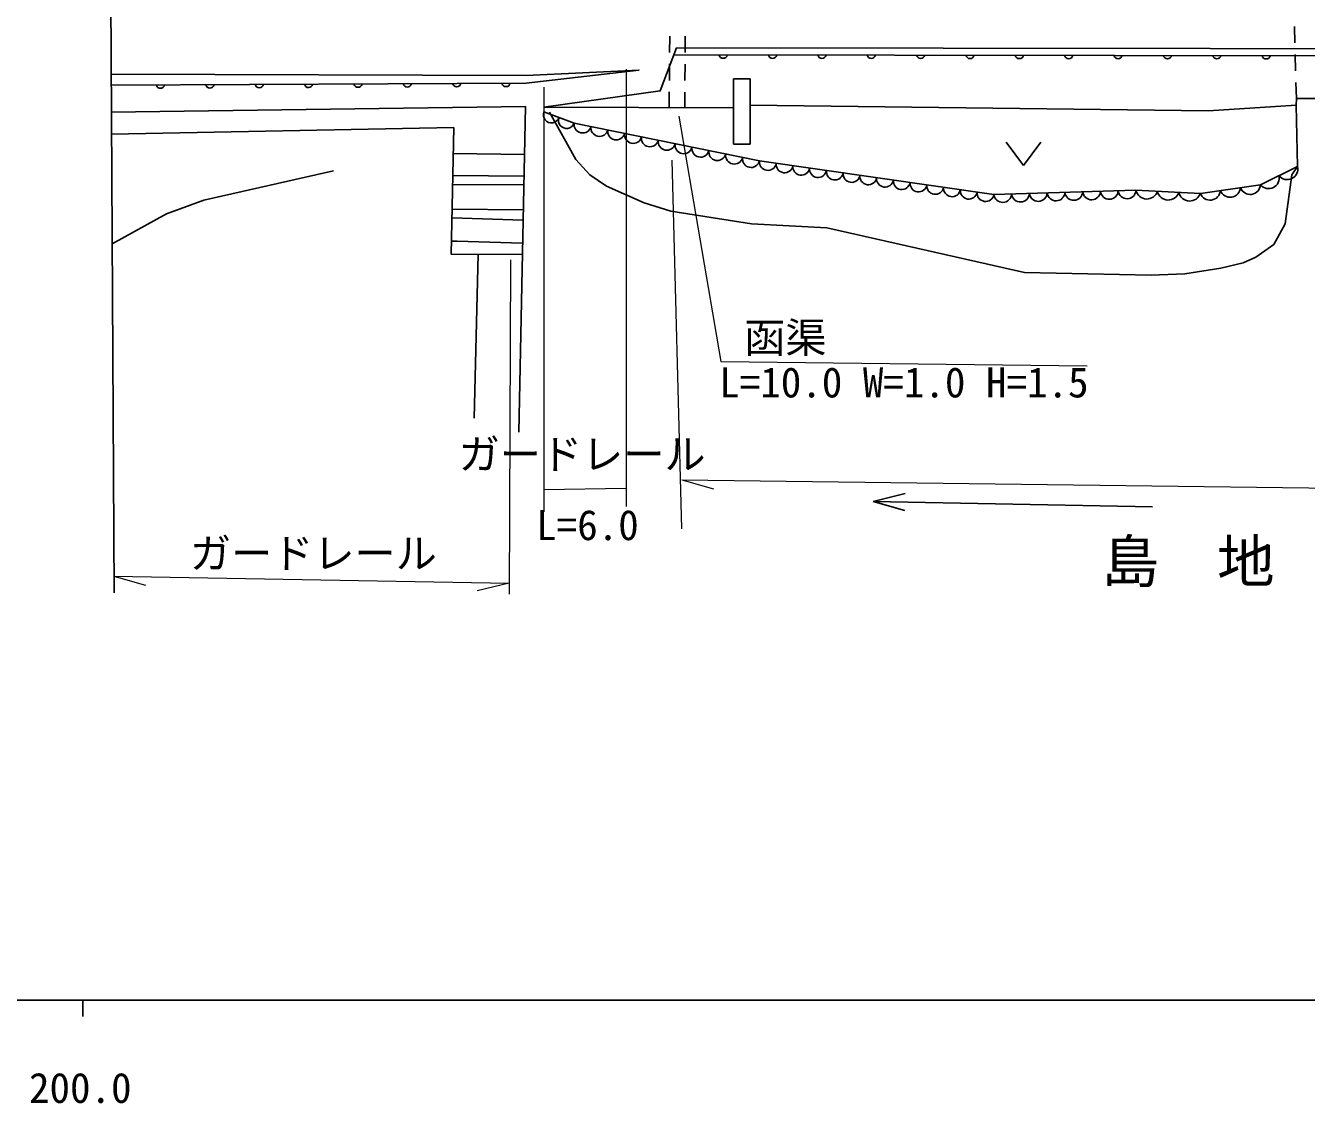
# Model space of a CAD drawing. Units: millimetres, scale not verified. Extents: x 40000 to 680000, y 20000 to 380000.
# Drawn here: x 264522 to 342362, y 198715 to 264237 of the extents above; entities that cross this region are included whole.
import ezdxf
from ezdxf.enums import TextEntityAlignment as Align

# ---------------------------------------------------------------- set-up
doc = ezdxf.new("R2010")
doc.units = ezdxf.units.MM
doc.header["$LTSCALE"] = 1000
for name, color, linetype, lineweight in [('M-BGD', 7, 'Continuous', 25), ('M-BMK-SRVR', 3, 'Continuous', 25), ('M-STR-HTXT', 7, 'Continuous', 13), ('M-TTL-BAND', 7, 'Continuous', 25)]:
    doc.layers.add(name, color=color, linetype=linetype, lineweight=lineweight)
doc.styles.add('ＭＳ ゴシック', font='')
doc.styles.get('ＭＳ ゴシック').set_extended_font_data('MS Gothic')

msp = doc.modelspace()

# ---------------------------------------------------------------- linework, layer by layer
at = {"layer": 'M-BGD'}
for p, q in [((341634, 264181), (341661, 263181)), ((303665, 263605), (303659, 262605)), ((304607, 263593), (304602, 262593)), ((303919, 262453), (482327, 262241)), ((341680, 262481), (341707, 261482)), ((303655, 261905), (303648, 260905)), ((304599, 261893), (304594, 260893)), ((308552, 260999), (307536, 260999)), ((307536, 260999), (307536, 257020)), ((308552, 257020), (308552, 260999)), ((341726, 260782), (341752, 259802)), ((269722, 260614), (294945, 260732)), ((303644, 260205), (303638, 259252)), ((304591, 260193), (304586, 259250)), ((308552, 259391), (336407, 259052)), ((336407, 259052), (341741, 259391)), ((341741, 259391), (341826, 255665)), ((297968, 256089), (296360, 258967)), ((307536, 257020), (308552, 257020)), ((324122, 257142), (325172, 255742)), ((325172, 255742), (326222, 257142)), ((290513, 256453), (294840, 256409)), ((275362, 253633), (283236, 255411)), ((298815, 255157), (297968, 256089)), ((341826, 255665), (341487, 255157)), ((290475, 254583), (294802, 254565)), ((290486, 255129), (294813, 255093)), ((299831, 254480), (298815, 255157)), ((341487, 255157), (341064, 252194)), ((302117, 253464), (299831, 254480)), ((273076, 252787), (275362, 253633)), ((290444, 253075), (294771, 253039)), ((303726, 252956), (302117, 253464)), ((273076, 252787), (269777, 250972)), ((308636, 252194), (303726, 252956)), ((313208, 251940), (308636, 252194)), ((325231, 249231), (313208, 251940)), ((341064, 252194), (340386, 250924)), ((340386, 250924), (339286, 250162)), ((292023, 250335), (291785, 240379)), ((339286, 250162), (338524, 249823)), ((332936, 249061), (325231, 249231)), ((334968, 249146), (332936, 249061)), ((337169, 249485), (334968, 249146)), ((338524, 249823), (337169, 249485)), ((316041, 235307), (317982, 235787)), ((316041, 235307), (333019, 234980)), ((316041, 235307), (317962, 234752))]:
    msp.add_line(p, q, dxfattribs=at)
for points in [[(482432, 262654), (304081, 262883), (303093, 260263), (296021, 259276), (307536, 259241)], [(294945, 260732), (301800, 261536), (294945, 261198), (269718, 261289)], [(269731, 258972), (294899, 259328), (294495, 239524)], [(341741, 259391), (341752, 259802), (343032, 259802), (343011, 259391), (343141, 255390)], [(296021, 258990), (297857, 258314), (309120, 256007), (323368, 253972), (332006, 254226), (335917, 254039), (339572, 254562), (341826, 255665)], [(294715, 250319), (290388, 250345), (290546, 258034), (269739, 257638)], [(290433, 252529), (290433, 252551), (294758, 252408)], [(290404, 251128), (290740, 251126), (294730, 251021)]]:
    msp.add_lwpolyline(points, dxfattribs=at)
for centre, radius, start, end in [((306919, 262506), 256, 192.6122, 347.25143), ((309919, 262502), 256, 192.6122, 347.25143), ((312919, 262498), 256, 192.6122, 347.25143), ((315919, 262495), 256, 192.6122, 347.25143), ((318919, 262491), 256, 192.6122, 347.25143), ((321919, 262488), 256, 192.6122, 347.25143), ((324919, 262484), 256, 192.6122, 347.25143), ((327919, 262481), 256, 192.6122, 347.25143), ((330919, 262477), 256, 192.6122, 347.25143), ((333919, 262473), 256, 192.6122, 347.25143), ((336919, 262470), 256, 192.6122, 347.25143), ((339919, 262466), 256, 192.6122, 347.25143), ((272721, 260684), 256, 192.95037, 347.58961), ((275721, 260698), 256, 192.95037, 347.58961), ((278721, 260712), 256, 192.95037, 347.58961), ((281721, 260726), 256, 192.95037, 347.58961), ((284721, 260741), 256, 192.95037, 347.58961), ((287721, 260755), 256, 192.95037, 347.58961), ((290721, 260769), 256, 192.95037, 347.58961), ((293721, 260783), 256, 192.95037, 347.58961), ((296476, 258811), 489, 158.53914, 341.04332), ((297395, 258473), 489, 158.53914, 341.04332), ((298374, 258232), 523, 170.95291, 345.89259), ((299398, 258022), 523, 170.95291, 345.89259), ((300422, 257812), 523, 170.95291, 345.89259), ((301446, 257602), 523, 170.95291, 345.89259), ((302469, 257393), 523, 170.95291, 345.89259), ((303493, 257183), 523, 170.95291, 345.89259), ((304517, 256973), 523, 170.95291, 345.89259), ((305541, 256763), 523, 170.95291, 345.89259), ((306565, 256554), 523, 170.95291, 345.89259), ((307589, 256344), 523, 170.95291, 345.89259), ((308613, 256134), 523, 170.95291, 345.89259), ((309631, 255948), 514, 173.45761, 350.28822), ((310649, 255803), 514, 173.45761, 350.28822), ((311667, 255657), 514, 173.45761, 350.28822), ((312684, 255512), 514, 173.45761, 350.28822), ((313702, 255367), 514, 173.45761, 350.28822), ((341199, 255518), 643, 218.96951, 13.21219), ((314720, 255221), 514, 173.45761, 350.28822), ((315737, 255076), 514, 173.45761, 350.28822), ((316755, 254931), 514, 173.45761, 350.28822), ((317773, 254785), 514, 173.45761, 350.28822), ((318791, 254640), 514, 173.45761, 350.28822), ((319808, 254495), 514, 173.45761, 350.28822), ((338945, 254602), 629, 199.9639, 356.3228), ((340073, 254967), 643, 218.96951, 13.21219), ((320826, 254349), 514, 173.45761, 350.28822), ((321844, 254204), 514, 173.45761, 350.28822), ((322861, 254059), 514, 173.45761, 350.28822), ((323907, 254030), 542, 186.1016, 357.26695), ((324987, 254061), 542, 186.1016, 357.26695), ((326067, 254093), 542, 186.1016, 357.26695), ((327146, 254125), 542, 186.1016, 357.26695), ((328226, 254157), 542, 186.1016, 357.26695), ((329306, 254188), 542, 186.1016, 357.26695), ((330386, 254220), 542, 186.1016, 357.26695), ((331465, 254252), 542, 186.1016, 357.26695), ((332667, 254370), 676, 192.33324, 342.1864), ((333970, 254308), 676, 192.33324, 342.1864), ((335273, 254246), 676, 192.33324, 342.1864), ((336508, 254254), 629, 199.9639, 356.3228), ((337726, 254428), 629, 199.9639, 356.3228)]:
    msp.add_arc(centre, radius, start, end, dxfattribs=at)
at = {"layer": 'M-BMK-SRVR'}
msp.add_line((269691, 265954), (269899, 229745), dxfattribs=at)
at = {"layer": 'M-STR-HTXT'}
for p, q in [((301016, 261592), (301016, 235007)), ((296021, 260491), (296021, 234668)), ((304224, 258729), (306774, 243812)), ((304403, 233652), (303817, 256062)), ((293989, 249993), (293904, 229673)), ((306774, 243812), (329041, 243558)), ((301016, 236100), (296021, 236023)), ((304403, 236615), (524247, 233817)), ((304403, 236615), (306328, 236073)), ((269893, 230771), (293904, 230350)), ((269893, 230771), (271815, 230220)), ((293904, 230350), (291964, 229866))]:
    msp.add_line(p, q, dxfattribs=at)
at = {"layer": 'M-TTL-BAND'}
for p, q in [((40000, 205000), (579000, 205000)), ((268000, 205000), (268000, 204000))]:
    msp.add_line(p, q, dxfattribs=at)

# ---------------------------------------------------------------- texts
at = {"layer": 'M-BGD', "style": 'ＭＳ ゴシック'}
msp.add_text('島\u3000地\u3000川', height=2566, dxfattribs=at).set_placement((329933, 229614), align=Align.BOTTOM_LEFT)
at = {"layer": 'M-STR-HTXT', "style": 'ＭＳ ゴシック'}
for s, p in [('函渠', (308195, 243796)), ('L=10.0 W=1.0 H=1.5', (306678, 241083)), ('ガードレール', (290845, 236721)), ('L=6.0', (295551, 232409)), ('ガードレール', (274513, 230690))]:
    msp.add_text(s, height=1833, dxfattribs=at).set_placement(p, align=Align.BOTTOM_LEFT)
at = {"layer": 'M-TTL-BAND', "style": 'ＭＳ ゴシック'}
msp.add_text('200.0', height=1833, dxfattribs=at).set_placement((267844, 198195), align=Align.BOTTOM_CENTER)

doc.saveas('drawing.dxf')
